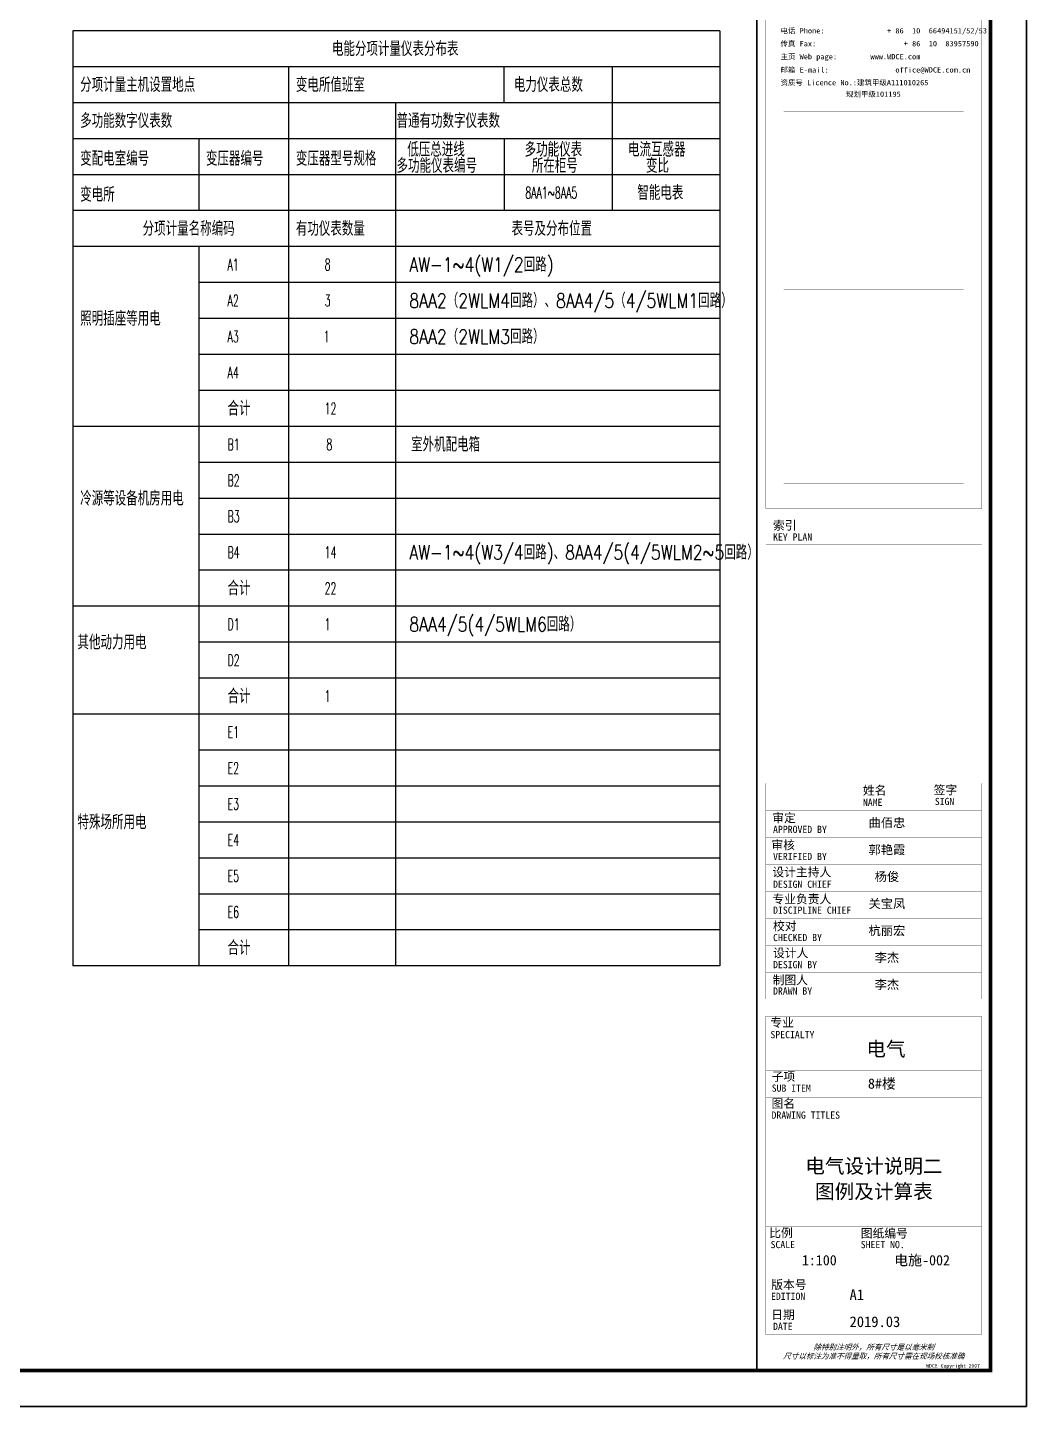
# Model space of a CAD drawing. Extents: x 337716 to 534539, y 642056 to 701458.
# Drawn here: x 506749 to 534539, y 642056 to 680393 of the extents above; entities that cross this region are included whole.
import ezdxf
from ezdxf.enums import TextEntityAlignment as Align

# ---------------------------------------------------------------- set-up
doc = ezdxf.new("R2010")
doc.units = 0
doc.header["$LTSCALE"] = 1000
doc.header["$MEASUREMENT"] = 0
doc.layers.get('0').update_dxf_attribs({"linetype": 'CONTINUOUS'})
for name, color, linetype in [('DIM-箱柜', 3, 'CONTINUOUS'), ('SHEET_LINE', 6, 'CONTINUOUS'), ('SHEET_TEXT', 7, 'CONTINUOUS'), ('TEL_TEXT', 3, 'CONTINUOUS'), ('TEL_TITLE', 7, 'CONTINUOUS'), ('字', 7, 'CONTINUOUS'), ('标注下划线', 150, 'CONTINUOUS')]:
    doc.layers.add(name, color=color, linetype=linetype)
doc.layers.add('内审要求修改2.10', color=6, linetype='CONTINUOUS', plot=False)
doc.styles.add('_TEL_DIM', font='SIMPLEX', dxfattribs={"width": 0.8, "height": 3.5, "bigfont": 'HZTXT'})
doc.styles.add('华文细黑', font='STXIHEI.TTF')

# ---------------------------------------------------------------- blocks, each defined once
blk = doc.blocks.new('WDCE Copyright200X')
at = {"const_width": 0.016}
blk.add_lwpolyline([(-10.6, 1.26, 1), (-11.4, 1.26, 1)], format="xyb", close=True, dxfattribs=at)
at = {"style": '华文细黑'}
for s, p in [('WDCE ', (-11.46, 0.5)), ('     Copyright ', (-3.51, 0.5))]:
    blk.add_text(s, height=1, dxfattribs=at).set_placement(p, align=Align.BOTTOM_RIGHT)
blk.add_text('c', height=0.6, dxfattribs=at).set_placement((-11.04, 1.35), align=Align.MIDDLE_CENTER)
blk.add_attdef('200X', text='', height=1, dxfattribs=at).set_placement((-0.45, 0.5), align=Align.BOTTOM_RIGHT)
blk = doc.blocks.new('A$C51FB5BAD')
at = {"layer": 'SHEET_LINE', "const_width": 50}
blk.add_lwpolyline([(-6500, -57400), (0, -57400), (0, -6150), (-6500, -6150)], close=True, dxfattribs=at)
at = {"layer": 'SHEET_LINE', "const_width": 5}
for points in [[(-6250, -15740), (-6250, -33443)], [(-6250, -33443), (-250, -33443), (-250, -15740)], [(-5750, -22389), (-750, -22389)], [(-5750, -27343), (-750, -27343)], [(-5750, -32740), (-750, -32740)], [(-6250, -33443), (-250, -33443)], [(-6250, -34426), (-250, -34426)], [(-6250, -47074), (-250, -47074), (-250, -41074), (-6250, -41074), (-6250, -47074)], [(-3750, -41074), (-3750, -47074)], [(-2000, -41074), (-2000, -47074)], [(-6250, -41824), (-250, -41824)], [(-6250, -42574), (-250, -42574)], [(-6250, -43324), (-250, -43324)], [(-6250, -44074), (-250, -44074)], [(-6250, -44824), (-250, -44824)], [(-6250, -45574), (-250, -45574)], [(-6250, -46324), (-250, -46324)], [(-6250, -47550), (-250, -47550), (-250, -56400), (-6250, -56400), (-6250, -47550)], [(-6250, -49050), (-250, -49050)], [(-6250, -49800), (-250, -49800)], [(-6250, -53400), (-250, -53400)], [(-3750, -53400), (-3750, -54800)], [(-6250, -54800), (-250, -54800)], [(-6250, -55600), (-250, -55600)]]:
    blk.add_lwpolyline(points, dxfattribs=at)
at = {"layer": 'SHEET_TEXT', "xscale": 100, "yscale": 100, "zscale": 100}
blk.add_blockref('WDCE Copyright200X', (-250, -57400), dxfattribs=at).add_auto_attribs({'200X': '2007'})
at = {"layer": 'SHEET_TEXT', "style": '华文细黑'}
for s, height, p in [('电话 Phone:               + 86  10  66494151/52/53', 148.12, (-5842, -20225)), ('传真 Fax:                     + 86  10  83957590', 148.12, (-5842, -20584)), ('主页 Web page:        www.WDCE.com', 148.12, (-5842, -20945)), ('邮箱 E-mail:                office@WDCE.com.cn ', 148.12, (-5842, -21312)), ('资质号 Licence No.:建筑甲级A111010265', 148.12, (-5842, -21667)), ('规划甲级101195', 148.1, (-4020, -21987))]:
    blk.add_text(s, height=height, dxfattribs=at).set_placement(p)
for s, height, p in [('索引', 240, (-6050, -33786)), ('KEY PLAN', 200, (-6050, -34126)), ('姓名', 240, (-3550, -41153)), ('签字', 240, (-1581, -41143)), ('NAME', 200, (-3550, -41504)), ('SIGN', 200, (-1550, -41480)), ('审定', 240, (-6073, -41919)), ('APPROVED BY', 200, (-6050, -42256)), ('审核', 240, (-6095, -42671)), ('VERIFIED BY', 200, (-6050, -43009)), ('设计主持人', 240, (-6068, -43424)), ('DESIGN CHIEF', 200, (-6050, -43781)), ('专业负责人', 240, (-6067, -44174)), ('DISCIPLINE CHIEF', 200, (-6050, -44502)), ('校对', 240, (-6050, -44924)), ('CHECKED BY', 200, (-6050, -45263)), ('设计人', 240, (-6050, -45674)), ('DESIGN BY', 200, (-6050, -46017)), ('制图人', 240, (-6061, -46424)), ('DRAWN BY', 200, (-6050, -46750)), ('专业', 240, (-6123, -47607)), ('SPECIALTY', 200, (-6123, -47962)), ('SUB ITEM', 200, (-6088, -49450)), ('子项', 240, (-6088, -49108)), ('图名', 240, (-6091, -49859)), ('DRAWING TITLES', 200, (-6091, -50200)), ('比例', 240, (-6156, -53458)), ('图纸编号', 240, (-3610, -53468)), ('SCALE', 200, (-6119, -53800)), ('SHEET NO.', 200, (-3610, -53800)), ('版本号', 240, (-6100, -54897)), ('EDITION', 200, (-6106, -55239)), ('日期', 240, (-6100, -55732)), ('DATE', 200, (-6050, -56074))]:
    blk.add_text(s, height=height, dxfattribs=at).set_placement(p, align=Align.TOP_LEFT)
at = {"layer": 'SHEET_TEXT', "style": '华文细黑', "oblique": 20}
for s, p in [('除特别注明外，所有尺寸是以毫米制', (-3250, -56750)), ('尺寸以标注为准不得量取，所有尺寸需在现场校核准确', (-3250, -57000))]:
    blk.add_text(s, height=150, dxfattribs=at).set_placement(p, align=Align.MIDDLE_CENTER)
at = {"layer": '字', "style": '华文细黑'}
for s, p in [('A1', (-3921, -55441)), ('2019.03', (-3921, -56193))]:
    blk.add_text(s, height=296.2, dxfattribs=at).set_placement(p)
at = {"layer": '字', "insert": (-2908, -48482), "char_height": 400, "width": 78154.16, "attachment_point": 5, "style": '华文细黑'}
blk.add_mtext('电气', dxfattribs=at)
blk = doc.blocks.new('SADF AGF AERG AER GER')
at = {"layer": 'DIM-箱柜'}
blk.add_lwpolyline([(-462150, -1228514), (-378050, -1228514), (-378050, -1287914), (-462150, -1287914)], close=True, dxfattribs=at)
blk = doc.blocks.new('A$C6873132B')
at = {"layer": 'DIM-箱柜'}
blk.add_blockref('SADF AGF AERG AER GER', (378050, 1287914), dxfattribs=at)

msp = doc.modelspace()

# ---------------------------------------------------------------- linework, layer by layer
at = {"layer": 'TEL_TITLE'}
msp.add_lwpolyline([(450439, 642056), (534539, 642056), (534539, 701456), (450439, 701456)], close=True, dxfattribs=at)
at = {"layer": 'TEL_TITLE', "const_width": 100}
msp.add_lwpolyline([(452939, 643056), (533539, 643056), (533539, 700456), (452939, 700456)], close=True, dxfattribs=at)
at = {"layer": '标注下划线'}
for p, q in [((508013, 680303), (508013, 674303)), ((526013, 680303), (508013, 680303)), ((526013, 680303), (526013, 674303)), ((526013, 679303), (508013, 679303)), ((514013, 679303), (514013, 674303)), ((520013, 678303), (520013, 679303)), ((523013, 679303), (523013, 675303)), ((526013, 678303), (508013, 678303)), ((525713, 678303), (508513, 678303)), ((516988, 678303), (516988, 674303)), ((526013, 677303), (508013, 677303)), ((511513, 677303), (511513, 675303)), ((520013, 677303), (520013, 675303)), ((526013, 676303), (508013, 676303)), ((526013, 675303), (508013, 675303)), ((526013, 675303), (508013, 675303)), ((508013, 675303), (508013, 654303)), ((514013, 675303), (514013, 654303)), ((516988, 675303), (516988, 654303)), ((526013, 675303), (526013, 654303)), ((526013, 674303), (508013, 674303)), ((511513, 674303), (511513, 654303)), ((526013, 673303), (511513, 673303)), ((526013, 672303), (511513, 672303)), ((526013, 671303), (511513, 671303)), ((526013, 670303), (511513, 670303)), ((526013, 669303), (508013, 669303)), ((526013, 668303), (511513, 668303)), ((526013, 668303), (511513, 668303)), ((526013, 667303), (511513, 667303)), ((526013, 666303), (511513, 666303)), ((526013, 665303), (511513, 665303)), ((526013, 664303), (508013, 664303)), ((526013, 664303), (508013, 664303)), ((526013, 663303), (511513, 663303)), ((526013, 662303), (511513, 662303)), ((526013, 661303), (508013, 661303)), ((526013, 660303), (511513, 660303)), ((526013, 659303), (511513, 659303)), ((526013, 658303), (511513, 658303)), ((526013, 657303), (511513, 657303)), ((526013, 656303), (511513, 656303)), ((526013, 655303), (511513, 655303)), ((526013, 654303), (508013, 654303))]:
    msp.add_line(p, q, dxfattribs=at)

# ---------------------------------------------------------------- block references
msp.add_blockref('A$C51FB5BAD', (533539, 700456))
at = {"layer": 'DIM-箱柜'}
msp.add_blockref('SADF AGF AERG AER GER', (912589, 1929970), dxfattribs=at)
at = {"layer": '内审要求修改2.10'}
msp.add_blockref('A$C6873132B', (534539, 642056), dxfattribs=at)

# ---------------------------------------------------------------- texts
at = {"layer": 'SHEET_TEXT', "style": '华文细黑'}
for tag, p in [('曲佰忠', (530657, 658410)), ('郭艳霞', (530657, 657660)), ('杨俊', (530657, 656910)), ('关宝凤', (530657, 656160)), ('杭丽宏', (530657, 655410)), ('李杰', (530657, 654660)), ('李杰', (530657, 653910))]:
    msp.add_attdef(tag, text='', height=250, dxfattribs=at).set_placement(p, align=Align.TOP_CENTER)
at = {"layer": 'TEL_TEXT', "style": '_TEL_DIM'}
for s, height, width, p in [('电能分项计量仪表分布表', 400, 0.8, (515217, 679603)), ('分项计量主机设置地点', 400, 0.8, (508213, 678603)), ('变电所值班室', 400, 0.8, (514213, 678603)), ('电力仪表总数', 400, 0.8, (520279, 678603)), ('多功能数字仪表数', 400, 0.8, (508213, 677603)), ('普通有功数字仪表数', 400, 0.8, (517013, 677603)), ('低压总进线', 400, 0.8, (517313, 676803)), ('多功能仪表', 400, 0.8, (520579, 676803)), ('电流互感器', 400, 0.8, (523455, 676803)), ('变配电室编号', 400, 0.8, (508213, 676553)), ('变压器编号', 400, 0.8, (511713, 676553)), ('变压器型号规格', 400, 0.8, (514213, 676553)), ('多功能仪表编号', 400, 0.8, (517013, 676353)), ('所在柜号', 400, 0.8, (520779, 676353)), ('变比', 400, 0.8, (523955, 676353)), ('变电所', 400, 0.8, (508213, 675553)), ('8AA1~8AA5', 320, 0.6, (520596, 675643)), ('智能电表', 400, 0.8, (523713, 675603)), ('分项计量名称编码', 400, 0.8, (509951, 674603)), ('有功仪表数量', 400, 0.8, (514213, 674603)), ('表号及分布位置', 400, 0.8, (520213, 674603)), ('AW-1~4(W1/2回路)', 400, 0.8, (517369, 673603)), ('A1', 320, 0.6, (512313, 673643)), ('8', 320, 0.6, (515013, 673643)), ('A2', 320, 0.6, (512313, 672643)), ('3', 320, 0.6, (515013, 672643)), ('8AA2（2WLM4回路）、8AA4/5（4/5WLM1回路）', 400, 0.8, (517369, 672603)), ('照明插座等用电', 400, 0.8, (508213, 672103)), ('A3', 320, 0.6, (512313, 671643)), ('1', 320, 0.6, (514988, 671643)), ('8AA2（2WLM3回路）', 400, 0.8, (517369, 671603)), ('A4', 320, 0.6, (512313, 670643)), ('合计', 400, 0.8, (512313, 669603)), ('12', 320, 0.6, (515013, 669643)), ('室外机配电箱', 400, 0.8, (517419, 668603)), ('B1', 320, 0.6, (512313, 668643)), ('8', 320, 0.6, (515063, 668643)), ('B2', 320, 0.6, (512313, 667643)), ('冷源等设备机房用电', 400, 0.8, (508213, 667103)), ('B3', 320, 0.6, (512313, 666643)), ('B4', 320, 0.6, (512313, 665643)), ('14', 320, 0.6, (515013, 665643)), ('AW-1~4(W3/4回路)、8AA4/5(4/5WLM2~5回路）', 400, 0.8, (517369, 665603)), ('合计', 400, 0.8, (512313, 664603)), ('22', 320, 0.6, (515013, 664643)), ('8AA4/5(4/5WLM6回路）', 400, 0.8, (517369, 663603)), ('D1', 320, 0.6, (512313, 663643)), ('1', 320, 0.6, (515013, 663643)), ('其他动力用电', 400, 0.8, (508138, 663103)), ('D2', 320, 0.6, (512313, 662643)), ('合计', 400, 0.8, (512313, 661603)), ('1', 320, 0.6, (515013, 661643)), ('E1', 320, 0.6, (512313, 660643)), ('E2', 320, 0.6, (512313, 659643)), ('E3', 320, 0.6, (512313, 658643)), ('特殊场所用电', 400, 0.8, (508138, 658103)), ('E4', 320, 0.6, (512313, 657643)), ('E5', 320, 0.6, (512313, 656643)), ('E6', 320, 0.6, (512313, 655643)), ('合计', 400, 0.8, (512313, 654603))]:
    msp.add_text(s, height=height, dxfattribs=dict(at, width=width)).set_placement(p)
at = {"layer": '字', "style": '华文细黑'}
for s, p in [('8#楼', (530130, 650890)), ('1:100', (528291, 645979)), ('电施-002', (530857, 645979))]:
    msp.add_text(s, height=285.4, dxfattribs=at).set_placement(p)
at = {"layer": '字', "char_height": 400, "width": 78154.16, "attachment_point": 5, "style": '华文细黑'}
for s, insert in [('电气设计说明二', (530296, 648715)), ('图例及计算表', (530296, 648011))]:
    msp.add_mtext(s, dxfattribs=dict(at, insert=insert))

doc.saveas('drawing.dxf')
